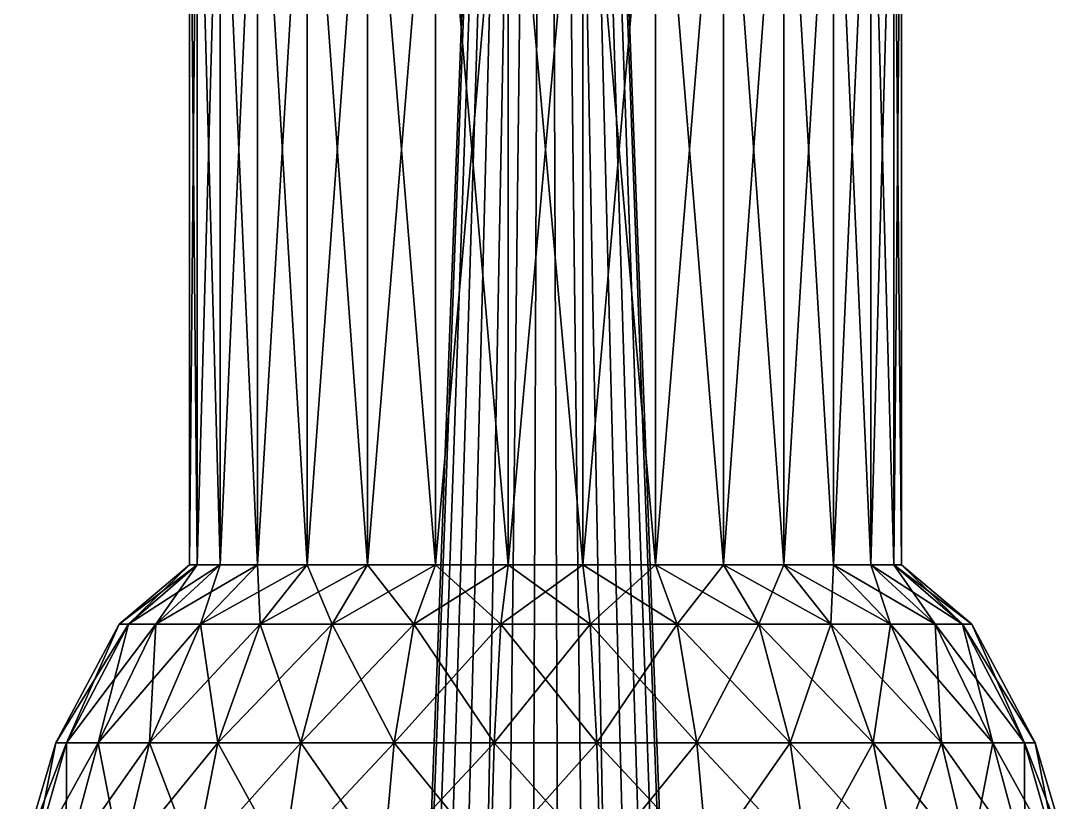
# Model space of a CAD drawing. Extents: x -6.9 to 5, y -21.1 to 53.8.
# Drawn here: x -4.42 to 4.42, y 16.5 to 23.08 of the extents above; entities that cross this region are included whole.
import ezdxf

# ---------------------------------------------------------------- set-up
doc = ezdxf.new("R2010")
doc.units = 0
doc.header["$MEASUREMENT"] = 0
doc.layers.add('DEFAULT', color=7, linetype='CONTINUOUS')

msp = doc.modelspace()

# ---------------------------------------------------------------- linework, layer by layer
at = {"layer": 'DEFAULT'}
for points in [[(-1.956295, -11, -0.415823), (0, 41.75), (-2, -11)], [(-2, -11), (0, 41.75), (-1.956295, -11, 0.415823)], [(-1.827091, -11, -0.813473), (0, 41.75), (-1.956295, -11, -0.415823)], [(-1.956295, -11, 0.415823), (0, 41.75), (-1.827091, -11, 0.813473)], [(-1.618034, -11, -1.17557), (0, 41.75), (-1.827091, -11, -0.813473)], [(-1.827091, -11, 0.813473), (0, 41.75), (-1.618034, -11, 1.17557)], [(-1.338261, -11, -1.48629), (0, 41.75), (-1.618034, -11, -1.175571)], [(-1.618034, -11, 1.175571), (0, 41.75), (-1.338261, -11, 1.48629)], [(-1, -11, -1.732051), (0, 41.75), (-1.338261, -11, -1.48629)], [(-1.338261, -11, 1.48629), (0, 41.75), (-1, -11, 1.732051)], [(-0.618034, -11, -1.902113), (0, 41.75), (-1, -11, -1.732051)], [(-1, -11, 1.732051), (0, 41.75), (-0.618034, -11, 1.902113)], [(-0.209057, -11, -1.989044), (0, 41.75), (-0.618034, -11, -1.902113)], [(-0.618034, -11, 1.902113), (0, 41.75), (-0.209057, -11, 1.989044)], [(0.209057, -11, -1.989044), (0, 41.75), (-0.209057, -11, -1.989044)], [(-0.209057, -11, 1.989044), (0, 41.75), (0.209057, -11, 1.989044)], [(0.209057, -11, 1.989044), (0, 41.75), (0.618034, -11, 1.902113)], [(0.618034, -11, 1.902113), (0, 41.75), (1, -11, 1.732051)], [(1, -11, 1.732051), (0, 41.75), (1.338261, -11, 1.48629)], [(1.338261, -11, 1.48629), (0, 41.75), (1.618034, -11, 1.175571)], [(1.618034, -11, 1.17557), (0, 41.75), (1.827091, -11, 0.813473)], [(1.827091, -11, 0.813473), (0, 41.75), (1.956295, -11, 0.415823)], [(1.956295, -11, 0.415823), (0, 41.75), (2, -11)], [(2, -11), (0, 41.75), (1.956295, -11, -0.415823)], [(1.956295, -11, -0.415823), (0, 41.75), (1.827091, -11, -0.813473)], [(1.827091, -11, -0.813473), (0, 41.75), (1.618034, -11, -1.17557)], [(1.618034, -11, -1.175571), (0, 41.75), (1.338261, -11, -1.48629)], [(1.338261, -11, -1.48629), (0, 41.75), (1, -11, -1.732051)], [(1, -11, -1.732051), (0, 41.75), (0.618034, -11, -1.902113)], [(0.618034, -11, -1.902113), (0, 41.75), (0.209057, -11, -1.989044)], [(-3, 18.5), (-3, 25.5), (-2.934441, 18.5, -0.623735)], [(-2.934441, 18.5, 0.623735), (-2.934441, 25.5, 0.623735), (-3, 18.5)], [(-3, 18.5), (-2.934441, 25.5, 0.623735), (-3, 25.5)], [(-2.934441, 18.5, -0.623735), (-3, 25.5), (-2.934441, 25.5, -0.623735)], [(-2.934441, 18.5, -0.623735), (-2.934441, 25.5, -0.623735), (-2.740639, 18.5, -1.22021)], [(-2.740639, 18.5, 1.22021), (-2.740639, 25.5, 1.22021), (-2.934441, 18.5, 0.623735)], [(-2.934441, 18.5, 0.623735), (-2.740639, 25.5, 1.22021), (-2.934441, 25.5, 0.623735)], [(-2.740639, 18.5, -1.22021), (-2.934441, 25.5, -0.623735), (-2.740639, 25.5, -1.22021)], [(-2.740639, 18.5, -1.22021), (-2.740639, 25.5, -1.22021), (-2.427052, 18.5, -1.763356)], [(-2.427052, 18.5, 1.763356), (-2.427052, 25.5, 1.763356), (-2.740639, 18.5, 1.22021)], [(-2.740639, 18.5, 1.22021), (-2.427052, 25.5, 1.763356), (-2.740639, 25.5, 1.22021)], [(-2.427052, 18.5, -1.763356), (-2.740639, 25.5, -1.22021), (-2.427052, 25.5, -1.763356)], [(-2.427052, 18.5, -1.763356), (-2.427052, 25.5, -1.763356), (-2.007393, 18.5, -2.229434)], [(-2.007393, 18.5, 2.229434), (-2.007393, 25.5, 2.229434), (-2.427052, 18.5, 1.763356)], [(-2.427052, 18.5, 1.763356), (-2.007393, 25.5, 2.229434), (-2.427052, 25.5, 1.763356)], [(-2.007393, 18.5, -2.229434), (-2.427052, 25.5, -1.763356), (-2.007393, 25.5, -2.229434)], [(-2.007393, 18.5, -2.229434), (-2.007393, 25.5, -2.229434), (-1.5, 18.5, -2.598076)], [(-1.5, 18.5, 2.598076), (-1.5, 25.5, 2.598076), (-2.007393, 18.5, 2.229434)], [(-2.007393, 18.5, 2.229434), (-1.5, 25.5, 2.598076), (-2.007393, 25.5, 2.229434)], [(-1.5, 18.5, -2.598076), (-2.007393, 25.5, -2.229434), (-1.5, 25.5, -2.598076)], [(-1.5, 18.5, -2.598076), (-1.5, 25.5, -2.598076), (-0.927052, 18.5, -2.853169)], [(-0.927052, 18.5, 2.853169), (-0.927052, 25.5, 2.853169), (-1.5, 18.5, 2.598076)], [(-1.5, 18.5, 2.598076), (-0.927052, 25.5, 2.853169), (-1.5, 25.5, 2.598076)], [(-0.927052, 18.5, -2.853169), (-1.5, 25.5, -2.598076), (-0.927052, 25.5, -2.853169)], [(-0.927052, 18.5, -2.853169), (-0.927052, 25.5, -2.853169), (-0.313583, 18.5, -2.983566)], [(-0.313583, 18.5, 2.983566), (-0.313583, 25.5, 2.983566), (-0.927052, 18.5, 2.853169)], [(-0.927052, 18.5, 2.853169), (-0.313583, 25.5, 2.983566), (-0.927052, 25.5, 2.853169)], [(-0.313583, 18.5, -2.983566), (-0.927052, 25.5, -2.853169), (-0.313583, 25.5, -2.983566)], [(-0.313583, 18.5, -2.983566), (-0.313583, 25.5, -2.983566), (0.313583, 18.5, -2.983566)], [(0.313583, 18.5, 2.983566), (0.313583, 25.5, 2.983566), (-0.313583, 18.5, 2.983566)], [(-0.313583, 18.5, 2.983566), (0.313583, 25.5, 2.983566), (-0.313583, 25.5, 2.983566)], [(0.313583, 18.5, -2.983566), (-0.313583, 25.5, -2.983566), (0.313583, 25.5, -2.983566)], [(0.927052, 18.5, 2.853169), (0.927052, 25.5, 2.853169), (0.313583, 18.5, 2.983566)], [(0.313583, 18.5, -2.983566), (0.313583, 25.5, -2.983566), (0.927052, 18.5, -2.853169)], [(0.927052, 18.5, -2.853169), (0.313583, 25.5, -2.983566), (0.927052, 25.5, -2.853169)], [(0.313583, 18.5, 2.983566), (0.927052, 25.5, 2.853169), (0.313583, 25.5, 2.983566)], [(1.5, 18.5, 2.598076), (1.5, 25.5, 2.598076), (0.927052, 18.5, 2.853169)], [(0.927052, 18.5, -2.853169), (0.927052, 25.5, -2.853169), (1.5, 18.5, -2.598076)], [(1.5, 18.5, -2.598076), (0.927052, 25.5, -2.853169), (1.5, 25.5, -2.598076)], [(0.927052, 18.5, 2.853169), (1.5, 25.5, 2.598076), (0.927052, 25.5, 2.853169)], [(2.007393, 18.5, 2.229434), (2.007393, 25.5, 2.229434), (1.5, 18.5, 2.598076)], [(1.5, 18.5, -2.598076), (1.5, 25.5, -2.598076), (2.007393, 18.5, -2.229434)], [(2.007393, 18.5, -2.229434), (1.5, 25.5, -2.598076), (2.007393, 25.5, -2.229434)], [(1.5, 18.5, 2.598076), (2.007393, 25.5, 2.229434), (1.5, 25.5, 2.598076)], [(2.427052, 18.5, 1.763356), (2.427052, 25.5, 1.763356), (2.007393, 18.5, 2.229434)], [(2.007393, 18.5, -2.229434), (2.007393, 25.5, -2.229434), (2.427052, 18.5, -1.763356)], [(2.427052, 18.5, -1.763356), (2.007393, 25.5, -2.229434), (2.427052, 25.5, -1.763356)], [(2.007393, 18.5, 2.229434), (2.427052, 25.5, 1.763356), (2.007393, 25.5, 2.229434)], [(2.740639, 18.5, 1.22021), (2.740639, 25.5, 1.22021), (2.427052, 18.5, 1.763356)], [(2.427052, 18.5, -1.763356), (2.427052, 25.5, -1.763356), (2.740639, 18.5, -1.22021)], [(2.740639, 18.5, -1.22021), (2.427052, 25.5, -1.763356), (2.740639, 25.5, -1.22021)], [(2.427052, 18.5, 1.763356), (2.740639, 25.5, 1.22021), (2.427052, 25.5, 1.763356)], [(2.934441, 18.5, 0.623735), (2.934441, 25.5, 0.623735), (2.740639, 18.5, 1.22021)], [(2.740639, 18.5, -1.22021), (2.740639, 25.5, -1.22021), (2.934441, 18.5, -0.623735)], [(2.934441, 18.5, -0.623735), (2.740639, 25.5, -1.22021), (2.934441, 25.5, -0.623735)], [(2.740639, 18.5, 1.22021), (2.934441, 25.5, 0.623735), (2.740639, 25.5, 1.22021)], [(3, 18.5), (3, 25.5), (2.934441, 18.5, 0.623735)], [(2.934441, 18.5, -0.623735), (2.934441, 25.5, -0.623735), (3, 18.5)], [(3, 18.5), (2.934441, 25.5, -0.623735), (3, 25.5)], [(2.934441, 18.5, 0.623735), (3, 25.5), (2.934441, 25.5, 0.623735)], [(-3, 18.5), (-3.593233, 18), (-3.514713, 18, 0.747075)], [(-2.934441, 18.5, -0.623735), (-3.514713, 18, -0.747075), (-3.593233, 18)], [(-3.593233, 18), (-3, 18.5), (-2.934441, 18.5, -0.623735)], [(-2.934441, 18.5, 0.623735), (-3.514713, 18, 0.747075), (-3.282581, 18, 1.4615)], [(-3.514713, 18, 0.747075), (-2.934441, 18.5, 0.623735), (-3, 18.5)], [(-2.740639, 18.5, -1.22021), (-3.282581, 18, -1.4615), (-3.514713, 18, -0.747075)], [(-3.514713, 18, -0.747075), (-2.934441, 18.5, -0.623735), (-2.740639, 18.5, -1.22021)], [(-2.740639, 18.5, 1.22021), (-3.282581, 18, 1.4615), (-2.906986, 18, 2.11205)], [(-3.282581, 18, 1.4615), (-2.740639, 18.5, 1.22021), (-2.934441, 18.5, 0.623735)], [(-2.427052, 18.5, -1.763356), (-2.906986, 18, -2.11205), (-3.282581, 18, -1.4615)], [(-3.282581, 18, -1.4615), (-2.740639, 18.5, -1.22021), (-2.427052, 18.5, -1.763356)], [(-2.427052, 18.5, 1.763356), (-2.906986, 18, 2.11205), (-2.404343, 18, 2.670293)], [(-2.906986, 18, 2.11205), (-2.427052, 18.5, 1.763356), (-2.740639, 18.5, 1.22021)], [(-2.007393, 18.5, -2.229434), (-2.404343, 18, -2.670293), (-2.906986, 18, -2.11205)], [(-2.906986, 18, -2.11205), (-2.427052, 18.5, -1.763356), (-2.007393, 18.5, -2.229434)], [(-2.404343, 18, 2.670293), (-2.007393, 18.5, 2.229434), (-2.427052, 18.5, 1.763356)], [(-2.007393, 18.5, 2.229434), (-2.404343, 18, 2.670293), (-1.796616, 18, 3.111831)], [(-1.5, 18.5, -2.598076), (-1.796616, 18, -3.111831), (-2.404343, 18, -2.670293)], [(-2.404343, 18, -2.670293), (-2.007393, 18.5, -2.229434), (-1.5, 18.5, -2.598076)], [(-1.796616, 18, 3.111831), (-1.5, 18.5, 2.598076), (-2.007393, 18.5, 2.229434)], [(-1.5, 18.5, 2.598076), (-1.796616, 18, 3.111832), (-1.110371, 18, 3.417368)], [(-0.927052, 18.5, -2.853169), (-1.110371, 18, -3.417368), (-1.796616, 18, -3.111832)], [(-1.796616, 18, -3.111832), (-1.5, 18.5, -2.598076), (-0.927052, 18.5, -2.853169)], [(-1.110371, 18, 3.417368), (-0.927052, 18.5, 2.853169), (-1.5, 18.5, 2.598076)], [(-0.927052, 18.5, 2.853169), (-1.110371, 18, 3.417368), (-0.375595, 18, 3.57355)], [(-0.313583, 18.5, -2.983566), (-0.375595, 18, -3.57355), (-1.110371, 18, -3.417368)], [(-1.110371, 18, -3.417368), (-0.927052, 18.5, -2.853169), (-0.313583, 18.5, -2.983566)], [(-0.375595, 18, 3.57355), (-0.313583, 18.5, 2.983566), (-0.927052, 18.5, 2.853169)], [(-0.313583, 18.5, 2.983566), (-0.375595, 18, 3.57355), (0.375595, 18, 3.57355)], [(0.313583, 18.5, -2.983566), (0.375595, 18, -3.57355), (-0.375595, 18, -3.57355)], [(-0.375595, 18, -3.57355), (-0.313583, 18.5, -2.983566), (0.313583, 18.5, -2.983566)], [(0.375595, 18, 3.57355), (0.313583, 18.5, 2.983566), (-0.313583, 18.5, 2.983566)], [(0.375595, 18, -3.57355), (0.313583, 18.5, -2.983566), (0.927052, 18.5, -2.853169)], [(0.313583, 18.5, 2.983566), (0.375595, 18, 3.57355), (1.110371, 18, 3.417368)], [(1.110371, 18, 3.417368), (0.927052, 18.5, 2.853169), (0.313583, 18.5, 2.983566)], [(0.927052, 18.5, -2.853169), (1.110371, 18, -3.417368), (0.375595, 18, -3.57355)], [(1.110371, 18, -3.417368), (0.927052, 18.5, -2.853169), (1.5, 18.5, -2.598076)], [(0.927052, 18.5, 2.853169), (1.110371, 18, 3.417368), (1.796616, 18, 3.111832)], [(1.796616, 18, 3.111832), (1.5, 18.5, 2.598076), (0.927052, 18.5, 2.853169)], [(1.5, 18.5, -2.598076), (1.796616, 18, -3.111832), (1.110371, 18, -3.417368)], [(1.796616, 18, -3.111831), (1.5, 18.5, -2.598076), (2.007393, 18.5, -2.229434)], [(1.5, 18.5, 2.598076), (1.796616, 18, 3.111831), (2.404343, 18, 2.670293)], [(2.404343, 18, 2.670293), (2.007393, 18.5, 2.229434), (1.5, 18.5, 2.598076)], [(2.007393, 18.5, -2.229434), (2.404343, 18, -2.670293), (1.796616, 18, -3.111831)], [(2.404343, 18, -2.670293), (2.007393, 18.5, -2.229434), (2.427052, 18.5, -1.763356)], [(2.007393, 18.5, 2.229434), (2.404343, 18, 2.670293), (2.906986, 18, 2.11205)], [(2.906986, 18, 2.11205), (2.427052, 18.5, 1.763356), (2.007393, 18.5, 2.229434)], [(2.427052, 18.5, -1.763356), (2.906986, 18, -2.11205), (2.404343, 18, -2.670293)], [(2.906986, 18, -2.11205), (2.427052, 18.5, -1.763356), (2.740639, 18.5, -1.22021)], [(2.427052, 18.5, 1.763356), (2.906986, 18, 2.11205), (3.282581, 18, 1.4615)], [(3.282581, 18, 1.4615), (2.740639, 18.5, 1.22021), (2.427052, 18.5, 1.763356)], [(2.740639, 18.5, -1.22021), (3.282581, 18, -1.4615), (2.906986, 18, -2.11205)], [(3.282581, 18, -1.4615), (2.740639, 18.5, -1.22021), (2.934441, 18.5, -0.623735)], [(2.740639, 18.5, 1.22021), (3.282581, 18, 1.4615), (3.514713, 18, 0.747075)], [(3.514713, 18, 0.747075), (2.934441, 18.5, 0.623735), (2.740639, 18.5, 1.22021)], [(2.934441, 18.5, -0.623735), (3.514713, 18, -0.747075), (3.282581, 18, -1.4615)], [(3.514713, 18, -0.747075), (2.934441, 18.5, -0.623735), (3, 18.5)], [(2.934441, 18.5, 0.623735), (3.514713, 18, 0.747075), (3.593231, 18)], [(3.593231, 18), (3, 18.5), (2.934441, 18.5, 0.623735)], [(3, 18.5), (3.593231, 18), (3.514713, 18, -0.747075)], [(-4.124937, 17), (-3.514713, 18, -0.747075), (-4.034796, 17, -0.857623)], [(-3.514713, 18, -0.747075), (-4.124937, 17), (-3.593233, 18)], [(-4.034796, 17, 0.857623), (-3.593233, 18), (-4.124937, 17)], [(-4.034796, 17, -0.857622), (-3.282581, 18, -1.4615), (-3.768316, 17, -1.677763)], [(-3.282581, 18, -1.4615), (-4.034796, 17, -0.857622), (-3.514713, 18, -0.747075)], [(-3.593233, 18), (-4.034796, 17, 0.857623), (-3.514713, 18, 0.747075)], [(-3.768316, 17, 1.677763), (-3.514713, 18, 0.747075), (-4.034796, 17, 0.857622)], [(-3.768316, 17, -1.677763), (-2.906986, 18, -2.11205), (-3.337143, 17, -2.424577)], [(-2.906986, 18, -2.11205), (-3.768316, 17, -1.677763), (-3.282581, 18, -1.4615)], [(-3.514713, 18, 0.747075), (-3.768316, 17, 1.677763), (-3.282581, 18, 1.4615)], [(-3.337143, 17, 2.424577), (-3.282581, 18, 1.4615), (-3.768316, 17, 1.677763)], [(-3.337143, 17, -2.424577), (-2.404343, 18, -2.670293), (-2.76012, 17, -3.065425)], [(-2.404343, 18, -2.670293), (-3.337143, 17, -2.424577), (-2.906986, 18, -2.11205)], [(-3.282581, 18, 1.4615), (-3.337143, 17, 2.424577), (-2.906986, 18, 2.11205)], [(-2.76012, 17, 3.065425), (-2.906986, 18, 2.11205), (-3.337143, 17, 2.424577)], [(-2.906986, 18, 2.11205), (-2.76012, 17, 3.065425), (-2.404343, 18, 2.670293)], [(-2.76012, 17, -3.065425), (-1.796616, 18, -3.111831), (-2.062469, 17, -3.572299)], [(-1.796616, 18, -3.111831), (-2.76012, 17, -3.065425), (-2.404343, 18, -2.670293)], [(-2.062469, 17, 3.572299), (-2.404343, 18, 2.670293), (-2.76012, 17, 3.065425)], [(-2.404343, 18, 2.670293), (-2.062469, 17, 3.572299), (-1.796616, 18, 3.111831)], [(-2.062469, 17, -3.572299), (-1.110371, 18, -3.417368), (-1.274673, 17, -3.923047)], [(-1.110371, 18, -3.417368), (-2.062469, 17, -3.572299), (-1.796616, 18, -3.111832)], [(-1.274673, 17, 3.923047), (-1.796616, 18, 3.111832), (-2.062469, 17, 3.572299)], [(-1.796616, 18, 3.111832), (-1.274673, 17, 3.923047), (-1.110371, 18, 3.417368)], [(-1.274673, 17, -3.923047), (-0.375595, 18, -3.57355), (-0.431175, 17, -4.102339)], [(-0.375595, 18, -3.57355), (-1.274673, 17, -3.923047), (-1.110371, 18, -3.417368)], [(-0.431175, 17, 4.102339), (-1.110371, 18, 3.417368), (-1.274673, 17, 3.923047)], [(-1.110371, 18, 3.417368), (-0.431175, 17, 4.102339), (-0.375595, 18, 3.57355)], [(-0.431175, 17, -4.102339), (0.375595, 18, -3.57355), (0.431175, 17, -4.102339)], [(0.375595, 18, -3.57355), (-0.431175, 17, -4.102339), (-0.375595, 18, -3.57355)], [(0.431175, 17, 4.102339), (-0.375595, 18, 3.57355), (-0.431175, 17, 4.102339)], [(-0.375595, 18, 3.57355), (0.431175, 17, 4.102339), (0.375595, 18, 3.57355)], [(1.274673, 17, 3.923047), (0.375595, 18, 3.57355), (0.431175, 17, 4.102339)], [(0.375595, 18, 3.57355), (1.274673, 17, 3.923047), (1.110371, 18, 3.417368)], [(1.110371, 18, -3.417368), (0.431175, 17, -4.102339), (0.375595, 18, -3.57355)], [(0.431175, 17, -4.102339), (1.110371, 18, -3.417368), (1.274673, 17, -3.923047)], [(2.062469, 17, 3.572299), (1.110371, 18, 3.417368), (1.274673, 17, 3.923047)], [(1.110371, 18, 3.417368), (2.062469, 17, 3.572299), (1.796616, 18, 3.111832)], [(1.796616, 18, -3.111832), (1.274673, 17, -3.923047), (1.110371, 18, -3.417368)], [(1.274673, 17, -3.923047), (1.796616, 18, -3.111832), (2.062469, 17, -3.572299)], [(2.76012, 17, 3.065425), (1.796616, 18, 3.111831), (2.062469, 17, 3.572299)], [(1.796616, 18, 3.111831), (2.76012, 17, 3.065425), (2.404343, 18, 2.670293)], [(2.404343, 18, -2.670293), (2.062469, 17, -3.572299), (1.796616, 18, -3.111831)], [(2.062469, 17, -3.572299), (2.404343, 18, -2.670293), (2.76012, 17, -3.065425)], [(3.337143, 17, 2.424577), (2.404343, 18, 2.670293), (2.76012, 17, 3.065425)], [(2.404343, 18, 2.670293), (3.337143, 17, 2.424577), (2.906986, 18, 2.11205)], [(2.906986, 18, -2.11205), (2.76012, 17, -3.065425), (2.404343, 18, -2.670293)], [(2.76012, 17, -3.065425), (2.906986, 18, -2.11205), (3.337143, 17, -2.424577)], [(3.768318, 17, 1.677763), (2.906986, 18, 2.11205), (3.337143, 17, 2.424577)], [(2.906986, 18, 2.11205), (3.768318, 17, 1.677763), (3.282581, 18, 1.4615)], [(3.282581, 18, -1.4615), (3.337143, 17, -2.424577), (2.906986, 18, -2.11205)], [(4.034798, 17, 0.857622), (3.282581, 18, 1.4615), (3.768318, 17, 1.677763)], [(3.282581, 18, 1.4615), (4.034798, 17, 0.857622), (3.514713, 18, 0.747075)], [(3.514713, 18, -0.747075), (3.768318, 17, -1.677763), (3.282581, 18, -1.4615)], [(3.337143, 17, -2.424577), (3.282581, 18, -1.4615), (3.768318, 17, -1.677763)], [(4.124939, 17), (3.514713, 18, 0.747075), (4.034798, 17, 0.857623)], [(3.514713, 18, 0.747075), (4.124939, 17), (3.593231, 18)], [(3.593231, 18), (4.034798, 17, -0.857623), (3.514713, 18, -0.747075)], [(3.768318, 17, -1.677763), (3.514713, 18, -0.747075), (4.034798, 17, -0.857622)], [(4.034798, 17, -0.857623), (3.593231, 18), (4.124939, 17)], [(-4.124937, 17), (-4.419271, 16, 0.000001), (-4.322701, 16, 0.918817)], [(-4.034796, 17, -0.857623), (-4.322701, 16, -0.918817), (-4.419271, 16, -0.000001)], [(-4.419271, 16, -0.000001), (-4.124937, 17), (-4.034796, 17, -0.857623)], [(-4.034796, 17, 0.857622), (-4.322701, 16, 0.918819), (-4.037207, 16, 1.797479)], [(-4.322701, 16, 0.918817), (-4.034796, 17, 0.857623), (-4.124937, 17)], [(-3.768316, 17, -1.677763), (-4.037207, 16, -1.797479), (-4.322701, 16, -0.918819)], [(-4.322701, 16, -0.918819), (-4.034796, 17, -0.857622), (-3.768316, 17, -1.677763)], [(-4.037207, 16, 1.797479), (-3.768316, 17, 1.677763), (-4.034796, 17, 0.857622)], [(-3.768316, 17, 1.677763), (-4.037205, 16, 1.79748), (-3.575266, 16, 2.597582)], [(-3.337143, 17, -2.424577), (-3.575266, 16, -2.597582), (-4.037205, 16, -1.79748)], [(-4.037205, 16, -1.79748), (-3.768316, 17, -1.677763), (-3.337143, 17, -2.424577)], [(-3.575266, 16, 2.597582), (-3.337143, 17, 2.424577), (-3.768316, 17, 1.677763)], [(-3.337143, 17, 2.424577), (-3.575266, 16, 2.597583), (-2.957069, 16, 3.284158)], [(-2.76012, 17, -3.065425), (-2.957069, 16, -3.284158), (-3.575266, 16, -2.597583)], [(-3.575266, 16, -2.597583), (-3.337143, 17, -2.424577), (-2.76012, 17, -3.065425)], [(-2.957069, 16, 3.284158), (-2.76012, 17, 3.065425), (-3.337143, 17, 2.424577)], [(-2.76012, 17, 3.065425), (-2.957069, 16, 3.284159), (-2.209637, 16, 3.827201)], [(-2.062469, 17, -3.572299), (-2.209637, 16, -3.827201), (-2.957069, 16, -3.284159)], [(-2.957069, 16, -3.284159), (-2.76012, 17, -3.065425), (-2.062469, 17, -3.572299)], [(-2.209637, 16, 3.827201), (-2.062469, 17, 3.572299), (-2.76012, 17, 3.065425)], [(-2.062469, 17, 3.572299), (-2.209633, 16, 3.827202), (-1.365631, 16, 4.202977)], [(-1.274673, 17, -3.923047), (-1.365631, 16, -4.202977), (-2.209633, 16, -3.827202)], [(-2.209633, 16, -3.827202), (-2.062469, 17, -3.572299), (-1.274673, 17, -3.923047)], [(-1.365631, 16, 4.202977), (-1.274673, 17, 3.923047), (-2.062469, 17, 3.572299)], [(-1.274673, 17, 3.923047), (-1.365631, 16, 4.202977), (-0.461941, 16, 4.395062)], [(-0.431175, 17, -4.102339), (-0.461941, 16, -4.395062), (-1.365631, 16, -4.202977)], [(-1.365631, 16, -4.202977), (-1.274673, 17, -3.923047), (-0.431175, 17, -4.102339)], [(-0.461941, 16, 4.395062), (-0.431175, 17, 4.102339), (-1.274673, 17, 3.923047)], [(-0.431175, 17, 4.102339), (-0.461937, 16, 4.395062), (0.461937, 16, 4.395062)], [(0.431175, 17, -4.102339), (0.461937, 16, -4.395062), (-0.461937, 16, -4.395062)], [(-0.461937, 16, -4.395062), (-0.431175, 17, -4.102339), (0.431175, 17, -4.102339)], [(0.461937, 16, 4.395062), (0.431175, 17, 4.102339), (-0.431175, 17, 4.102339)], [(0.461941, 16, -4.395062), (0.431175, 17, -4.102339), (1.274673, 17, -3.923047)], [(0.431175, 17, 4.102339), (0.461941, 16, 4.395062), (1.365631, 16, 4.202977)], [(1.365631, 16, 4.202977), (1.274673, 17, 3.923047), (0.431175, 17, 4.102339)], [(1.274673, 17, -3.923047), (1.365631, 16, -4.202977), (0.461941, 16, -4.395062)], [(1.365631, 16, -4.202977), (1.274673, 17, -3.923047), (2.062469, 17, -3.572299)], [(1.274673, 17, 3.923047), (1.365631, 16, 4.202977), (2.209633, 16, 3.827202)], [(2.209633, 16, 3.827202), (2.062469, 17, 3.572299), (1.274673, 17, 3.923047)], [(2.062469, 17, -3.572299), (2.209633, 16, -3.827202), (1.365631, 16, -4.202977)], [(2.209637, 16, -3.827201), (2.062469, 17, -3.572299), (2.76012, 17, -3.065425)], [(2.062469, 17, 3.572299), (2.209637, 16, 3.827201), (2.957069, 16, 3.284159)], [(2.957069, 16, 3.284159), (2.76012, 17, 3.065425), (2.062469, 17, 3.572299)], [(2.76012, 17, -3.065425), (2.957069, 16, -3.284159), (2.209637, 16, -3.827201)], [(2.957069, 16, -3.284158), (2.76012, 17, -3.065425), (3.337143, 17, -2.424577)], [(2.76012, 17, 3.065425), (2.957069, 16, 3.284158), (3.575264, 16, 2.597583)], [(3.575264, 16, 2.597583), (3.337143, 17, 2.424577), (2.76012, 17, 3.065425)], [(3.337143, 17, -2.424577), (3.575264, 16, -2.597583), (2.957069, 16, -3.284158)], [(3.575264, 16, -2.597582), (3.337143, 17, -2.424577), (3.768318, 17, -1.677763)], [(3.337143, 17, 2.424577), (3.575264, 16, 2.597582), (4.037205, 16, 1.79748)], [(4.037205, 16, 1.79748), (3.768318, 17, 1.677763), (3.337143, 17, 2.424577)], [(3.768318, 17, -1.677763), (4.037205, 16, -1.79748), (3.575264, 16, -2.597582)], [(4.037209, 16, -1.797479), (3.768318, 17, -1.677763), (4.034798, 17, -0.857622)], [(3.768318, 17, 1.677763), (4.037209, 16, 1.797479), (4.322701, 16, 0.918819)], [(4.322701, 16, 0.918819), (4.034798, 17, 0.857622), (3.768318, 17, 1.677763)], [(4.034798, 17, -0.857622), (4.322701, 16, -0.918819), (4.037209, 16, -1.797479)], [(4.322701, 16, -0.918817), (4.034798, 17, -0.857623), (4.124939, 17)], [(4.034798, 17, 0.857623), (4.322701, 16, 0.918817), (4.419273, 16, 0.000001)], [(4.419273, 16, 0.000001), (4.124939, 17), (4.034798, 17, 0.857623)], [(4.124939, 17), (4.419273, 16, -0.000001), (4.322701, 16, -0.918817)]]:
    msp.add_3dface(points, dxfattribs=at)

doc.saveas('drawing.dxf')
